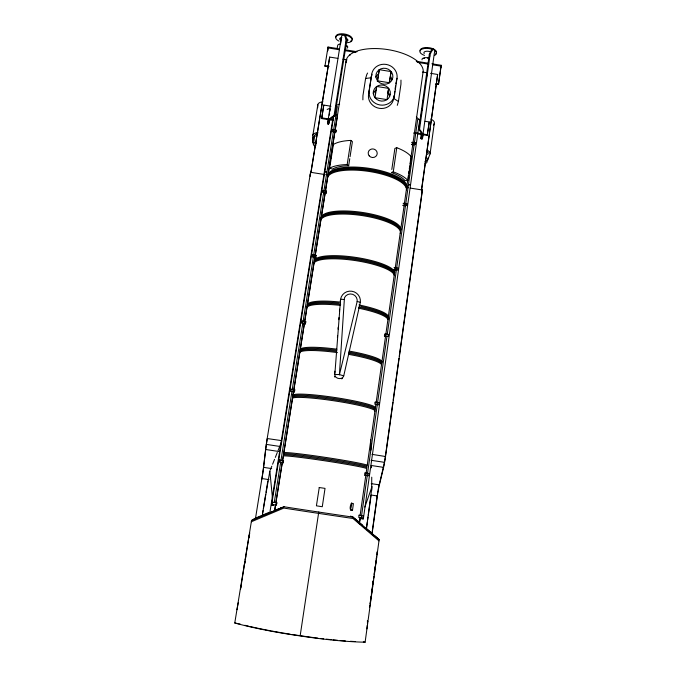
<?xml version="1.0" encoding="UTF-8"?>
<svg xmlns="http://www.w3.org/2000/svg" width="676" height="676" viewBox="0 0 676 676"><rect width="100%" height="100%" fill="white"/><g stroke="black" fill="none" stroke-linecap="round" stroke-linejoin="round"><path stroke-width="1.01" d="M240.614 588.88L244.264 565.711M240.808 587.706L240.986 585.822M400.978 80.106L400.952 84.17L398.426 101.434L397.277 105.355M357.148 301.564L357.173 299.789A6.667 6.523 15.7 0 0 344.456 297.812L339.377 374.926L357.148 301.564A3.997 0.794 7.2 0 1 360.316 302.442L343.738 375.881C342.58 380.25 334.628 379.016 334.823 374.512L340.569 299.367A9.996 9.794 15.7 0 1 351.892 291.238A9.996 9.794 15.7 0 1 360.316 302.442M362.885 99.845L362.936 95.738L365.598 78.484L366.772 74.597A17.956 16.782 13.2 0 1 367.6 73.042M329.449 119.897A20.221 0.49 -81.5 0 1 328.781 123.345C328.959 124.342 327.1 124.088 327.581 123.167M310.14 176.411L310.242 174.171M310.402 175.498L310.554 172.287L323.846 174.391M313.951 144.03A11.416 4.031 9.7 0 1 312.549 141.783L312.853 135.242L317.847 104.712A11.551 4.512 9.8 0 1 322.976 101.755M373.16 581.014L372.865 583.413M317.678 107.737L317.847 104.712M372.941 582.585L372.949 581.039M328.029 66.696L324.936 66.206L324.979 65.589L329.111 66.256M327.868 119.567L321.658 118.579L323.779 105.076L331.02 106.233M323.779 105.076L321.658 118.579M327.674 50.708L327.877 47.886L339.301 49.728M327.742 50.793L328.012 47.024L339.445 48.866M334.696 373.296L334.857 371.192M337.425 337.561L337.586 335.457M338.076 329.153L338.237 327.049M338.794 319.697L338.955 317.593M339.436 311.29L339.597 309.185M340.079 302.882L340.239 300.778M337.856 58.381L329.685 57.071L310.918 172.828M327.59 123.049A44.092 16.528 8.6 0 1 334.02 115.697L345.69 42.656C346.585 40.788 344.675 31.518 341.853 35.693A43.289 19.976 8.7 0 0 341.245 38.194L327.59 123.049L328.73 123.539M329.111 120.108L328.578 123.945M371.673 490.531L371.749 477.163M373.067 582.492L372.822 583.861M376.862 555.08L376.912 551.971M340.738 43.298L341.245 38.194M245.219 559.981L245.718 556.77M255.359 519.269L261.899 478.549A15.21 0.549 -80.8 0 0 263.488 467.353L265.609 449.481A15.227 0.558 -80.9 0 1 266.302 444.512L266.437 443.557A16.824 0.617 -80.9 0 1 267.214 438.437L310.554 172.287M372.949 583.658L372.789 584.892M421.418 190.277L437.651 74.47L430.527 73.321M421.63 189.922L437.651 74.47M383.655 466.06A12.252 1.006 -81.9 0 0 385.354 456.486L392.874 402.228M393.162 400.141L398.95 358.407M399.237 356.32L421.942 192.508M410.239 188.08L422.458 190.015L385.548 456.41A16.773 1.377 -81.9 0 1 384.712 461.505L384.534 462.452A15.185 1.242 -81.9 0 1 383.596 467.37L379.405 484.878A15.168 1.234 -82.1 0 0 377.343 495.973L372.096 533.719M426.869 161.023A11.391 4.014 7.5 0 0 427.638 160.094L427.925 158.023M435.378 83.976L438.462 84.475L440.904 66.772M438.462 84.475L441.234 65.293L431.888 63.789M427.638 160.094L430.071 153.917L434.296 123.345A11.526 4.495 7.3 0 0 430.73 119.01M370.118 603.575L370.549 600.449M370.837 598.361L371.124 596.283M371.403 594.196L372.552 585.864M374.141 574.355L374.563 571.262M374.85 569.2L375.273 566.116M375.552 564.054L375.983 560.962M376.262 558.9L376.549 556.838M372.653 585.881L370.11 604.352M374.225 574.482L376.642 556.872M251.548 520.461L234.766 622.985A89.173 11.467 8.5 0 0 300.144 635.93A89.156 11.467 8.6 0 0 365.116 642.2L379.151 539.583L371.166 532.705M367.338 522.117L366.476 528.235L372.028 486.526L364.854 507.059M367.626 520.072L368.057 517.013M368.344 514.977L371.065 495.592M421.216 132.918A20.179 1.386 -80.4 0 0 420.894 138.048L421.08 138.715L422.001 133.882M422.432 138.191L434.338 53.243A43.281 19.967 8.4 0 0 434.761 50.717C433.806 45.968 429.454 54.587 429.86 56.26L419.551 129.369A44.084 16.52 8.4 0 1 422.432 138.191L422.094 138.876L421.038 138.724M423.1 134.778L427.224 135.437L429.26 121.959L425.136 121.3M372.087 532.561L377.115 496.404A16.587 1.344 -82.1 0 1 377.284 495.255M427.224 135.437L429.26 121.959M384.576 334.645L384.382 336.048L388.235 336.471L388.531 334.358L384.678 333.944M374.859 403.589L375.062 402.144L378.966 402.634L378.653 404.797L374.943 404.442M359.032 523.021L359.776 517.808M360.071 515.72L366.738 468.772A42.267 1.529 8.6 0 0 326.288 461.032A42.267 1.529 8.6 0 0 283.261 456.123L282.602 460.288M407.662 180.551L406.622 187.844A39.884 12.869 8.6 0 0 370.254 168.518A39.884 12.869 8.6 0 0 327.919 175.38L346.12 60.891M407.958 178.464L408.397 175.346M408.693 173.259L408.988 171.18M409.284 169.093L409.732 165.966M410.028 163.888L422.889 73.27A38.921 17.111 8.5 0 0 386.114 49.348A38.921 17.111 8.5 0 0 346.129 62.699M407.932 180.636A38.025 12.371 8.5 0 0 393.271 171.865L391.37 172.507L393.035 173.132A34.898 11.348 8.5 0 1 404.324 179.867L404.941 180.593L407.932 180.636L411.295 156.9A37.831 13.207 8.5 0 0 396.778 147.706L394.885 148.407L391.81 169.49M387.314 333.919L417.692 119.491L418.841 119.263L419.728 119.813L363.342 518.872L361.153 518.543L387.018 336.006M421.427 138.031A44.084 16.52 8.5 0 0 419.196 129.969L418.723 129.437L429.353 54.19L431.482 49.94L433.316 49.018M421.19 115.461L421.478 113.382M421.925 110.256L422.213 108.177M423.244 100.893L423.539 98.806M425.297 86.317L425.593 84.238M426.624 76.954L426.911 74.867M350.472 509.839C354.968 493.539 346.239 511.859 352.526 510.143L353.404 503.586L351.351 503.282M393.271 171.865L396.778 147.706M394.539 95.079L397.023 78.247A12.81 11.957 13.2 0 0 386.157 64.414A12.81 11.957 13.2 0 0 371.741 74.183L368.538 94.454A12.743 11.957 13.3 0 0 379.337 108.329A12.743 11.957 13.3 0 0 393.694 98.493L394.539 95.079A12.852 12.05 13.3 0 1 380.056 104.991A12.852 12.05 13.3 0 1 369.164 90.998L371.741 74.183M389.283 82.388L390.179 76.354M388.675 88.387L387.002 99.626L375.019 97.707L376.726 86.469L388.675 88.387L387.754 92.409M391.176 71.605L389.511 82.759L377.58 80.841L379.27 69.687L391.176 71.605L390.331 75.349M394.159 95.367L393.694 98.493L398.426 101.434M394.471 93.28L394.776 91.192M395.08 89.105L395.545 85.97M395.849 83.883L396.161 81.796M245.65 557.218L245.396 559.593M300.144 635.93L318.751 512.053A87.204 1.149 8.6 0 1 284.055 506.763L272.301 511.732M319.258 487.506L316.419 505.817L322.283 506.73L325.029 488.376L319.182 487.531M375.264 94.547L375.569 92.528M377.309 81.492L379.27 69.687M348.664 165.73L347.177 164.555L350.928 140.405A37.839 13.216 8.6 0 0 333.403 144.503L329.635 168.223L332.448 169.093L333.344 168.611A34.907 11.357 8.6 0 1 346.839 165.806L348.664 165.73L349.754 158.699M350.067 156.697L352.399 141.639L350.928 140.405M373.997 576.121L373.524 578.715M274.287 502.285L337.341 106.631L335.626 106.064M274.642 510.346L275.47 505.133M275.8 503.045L282.272 462.376M304.327 323.711L300.178 349.771A41.363 5.983 8.6 0 1 336.927 349.188M304.656 321.624L306.811 308.07A41.008 7.681 8.6 0 1 340.51 305.4M325.139 192.863L321.168 217.799A40.247 11.247 8.6 0 1 363.629 212.627A40.247 11.247 8.6 0 1 400.598 230.296L406.208 190.776A39.909 12.759 8.6 0 0 369.797 171.569A39.909 12.759 8.6 0 0 327.446 178.312L325.469 190.784M274.583 511.2L275.58 504.938M275.909 502.851L282.213 463.221M282.543 461.133L325.164 193.116M325.494 191.029L334.899 131.921M335.228 129.851L337.535 115.359M276.408 505.065L276.771 502.8L276.408 505.065L272.462 504.49L272.572 502.175M305.096 323.948C306.135 316.892 306.676 327.598 302.265 323.381M332.905 131.795L335.592 132.496L336.192 130.24L332.609 129.302L332.296 131.245L335.887 132.183L336.192 130.24M283.557 460.626L282.94 462.84L283.557 460.626L279.391 460.001M294.457 392.012L294.795 389.858L290.959 389.156L290.621 391.32L294.187 392.08M315.912 257.455L316.233 255.401L312.532 254.582L312.202 256.626L315.912 257.455L312.853 257.032M326.204 193.133L326.525 191.139L322.875 190.26L322.562 192.246L326.204 193.133L323.187 192.728M349.805 55.669L349.957 54.731M245.641 556.999L245.734 556.39M270.459 512.746L269.851 512.619L333.158 116.787M271.617 505.073L273.755 505.403L271.566 505.073L333.648 116.652M279.653 460.001L279.298 462.232L283.202 462.849M328.612 123.218A44.084 16.528 8.6 0 1 334.096 116.365L334.764 116.019L346.763 40.839C346.602 38.921 346.349 34.239 343.577 34.738M310.909 172.388L329.685 57.071M337.121 48.689L337.628 45.579A5.121 2.315 10 0 1 340.349 43.974M263.048 510.617L262.55 513.675L269.851 471.087L272.58 499.344M263.378 508.58L265.676 494.308M266.006 492.272L267.814 481.05M312.549 141.783L313.394 136.603M324.936 66.206L328.012 47.024M245.802 556.28L248.979 536.55M313.36 144.165L314.771 135.546M248.776 537.758L248.878 537.15M236.972 609.701L238.298 602.62M244.205 565.753L244.416 564.528M373.853 576.324L373.507 578.09M244.425 564.756L244.518 563.936M248.988 536.803L249.748 532.95M329.254 115.182L329.609 113.213M329.964 111.236L330.31 109.267M368.538 94.454L369.164 90.998M244.501 564.308L244.619 563.37M378.18 489.728L378.366 488.706A16.587 1.344 -82.1 0 1 378.737 486.796M369.924 605.51L369.459 607.572M244.577 563.885L245.058 561.232M249.207 535.569L249.562 534.099M244.653 563.488L245.016 561.925M375.924 90.508L376.726 86.469M369.831 605.333L369.451 606.744M269.394 473.048L269.851 471.087M383.41 467.074L379.287 484.32A16.587 1.344 -82.1 0 0 378.923 485.917M396.373 80.909L397.023 78.247M440.313 68.006L441.234 65.293M440.498 67.963L441.115 66.163L432.801 64.82M359.378 522.7L361.094 517.808M433.578 125.254L434.296 123.345M345.69 42.656L346.763 40.839M270.239 470.107L271.811 466.195M272.589 464.235L274.549 459.334M275.335 457.382L277.287 452.481M278.073 450.529L281.596 441.715M422.407 138.301L420.903 138.25M421.511 192.28L422.458 190.015M234.766 622.985L240.267 624.125M422.145 138.825L420.937 138.538M284.055 506.763L274.836 510.405M281.951 507.634L252.503 519.886M326.525 191.139L323.5 190.733M327.581 123.801L327.767 123.184A20.229 0.515 -81.5 0 0 328.19 121.122M341.743 378.89L342.546 378.315M316.233 255.401L313.174 254.987M251.295 521.779L283.844 508.073A87.229 1.251 8.6 0 0 318.557 513.38A87.212 1.251 8.6 0 0 352.965 518.467L378.974 540.885M253.686 519.54L254.489 519.058M326.795 171.991L324.919 171.434L325.612 171.966M373.144 92.063L375.898 90.635A8.484 7.96 13.3 0 0 373.203 93.803M327.176 109.453L330.049 108.194M336.741 105.253L339.614 103.994M268.997 512.374L255.553 518.095L251.506 520.478L257.548 517.926M385.354 456.486L372.011 454.357M266.724 514.081L273.197 511.335M256.305 518.467L267.738 513.633M294.795 389.858L291.652 389.401M422.044 138.884L421.9 138.208M365.598 78.484L371.09 77.765A12.7 11.864 13.2 0 1 371.986 74.799M326.626 172.034L326.153 172.05M334.823 374.512L339.386 374.563M418.723 129.437L419.551 129.369M409.893 185.283C411.878 184.979 407.831 183.923 408.667 185.03M361.153 518.543L362.184 518.678M411.853 142.306L415.579 142.535L415.309 144.478L411.583 144.25M411.997 142.695L414.794 142.864M411.718 144.63L414.515 144.799M403.183 203.256L406.952 203.544L406.673 205.538L402.904 205.25M403.335 203.586L406.166 203.797M403.057 205.572L405.879 205.791M394.116 267.586L397.927 267.941L397.64 269.986L393.829 269.631L396.846 270.163M394.277 267.857L396.187 268.034M363.358 518.872L362.328 518.737M384.56 336.251L387.441 336.563M375.248 402.279L377.2 402.524M364.879 475.245L367.837 475.667M272.825 502.226L276.771 502.8M363.342 641.82L365.116 642.2M265.609 449.481L279.154 451.534M371.141 465.477L383.596 467.37M263.488 467.353L271.684 468.595M371.251 483.644L379.405 484.878M261.899 478.549L269.04 479.63M371.251 495.052L377.343 495.973M350.413 509.822L352.526 510.143M281.377 440.583L267.274 438.555A12.286 0.448 -80.9 0 0 265.871 448.196L263.665 466.837A16.63 0.6 -80.8 0 1 263.074 471.29L262.93 472.313A16.63 0.6 -80.8 0 1 261.899 479.022M266.319 444.394L280.464 446.54M371.04 460.288L384.56 462.342M406.166 187.429L408.203 187.751M321.708 117.835L333.124 119.652M414.05 132.581L421.283 133.738M423.353 134.068L427.485 134.727M329.939 119.897L333.048 120.396M413.822 133.29L415.884 133.62M417.945 133.949L421.038 134.448M327.556 123.514L328.697 123.691M420.92 138.411L422.263 138.631M327.556 123.64L328.663 123.809M344.633 49.703L357.097 51.714M416.306 61.271L427.731 63.121M345.537 50.734L355.922 52.415M417.219 62.302L428.643 64.152M342.96 59.209L347.05 59.868M422.382 72.011L426.455 72.67M436.603 83.562L438.665 83.892M305.704 321.717L301.935 320.956L301.597 323.06L305.366 323.821M302.603 321.277L305.425 321.852M339.47 374.572L343.738 375.881M262.389 514.698L265.389 515.568M350.531 516.101L353.151 517.148L362.657 525.294M334.02 115.697L334.764 116.019M375.822 537.251L377.369 538.088L374.318 535.434M377.36 538.603L379.228 539.625M358.931 523.038L360.536 524.39M362.319 525.843L365.496 528.531M367.085 529.866L370.262 532.553M371.749 533.871L375.028 536.583M371.403 532.832L354.072 518.298L354.799 518.94A36.022 0.676 40.2 0 1 356.945 520.85M366.198 528.412L370.372 532.02M416.323 117.058L419.331 119.922M389.967 94.767L387.728 92.528A8.484 7.96 13.3 0 1 389.368 96.398M367.355 620.838L367.854 621.726M334.552 376.27L334.882 377.14M429.353 54.19L429.86 56.26M433.578 49.297L433.738 49.762M370.642 439.687L370.947 450.098M371.411 465.713L371.479 467.792M327.606 177.332A39.901 12.802 8.6 0 1 369.949 170.555A39.901 12.802 8.6 0 1 406.344 189.795M327.759 176.351A39.892 12.836 8.6 0 1 370.102 169.541A39.892 12.836 8.6 0 1 406.487 188.824M321.007 218.796A40.256 11.205 8.6 0 1 363.468 213.667A40.256 11.205 8.6 0 1 400.454 231.293M320.855 219.793A40.264 11.171 8.6 0 1 363.316 214.698A40.264 11.171 8.6 0 1 400.31 232.29M314.137 262.001A40.619 9.515 8.6 0 1 356.717 258.629A40.619 9.515 8.6 0 1 394.319 274.532M313.977 263.015A40.628 9.481 8.6 0 1 356.556 259.685A40.628 9.481 8.6 0 1 394.176 275.546M339.039 301.961A40.983 7.808 8.6 0 0 307.301 304.969L313.816 264.029A40.636 9.439 8.6 0 1 356.396 260.742A40.636 9.439 8.6 0 1 394.024 276.56L388.21 317.534A40.983 7.808 8.6 0 0 358.948 304.96M358.466 308.188A41.008 7.681 8.6 0 1 387.77 320.635L381.847 362.353A41.363 5.983 8.6 0 0 349.053 351.064M307.141 306.008A40.991 7.766 8.6 0 1 338.879 303.034M360.688 306.422A40.991 7.766 8.6 0 1 388.066 318.565M306.972 307.039A40.999 7.723 8.6 0 1 340.67 304.318M358.626 307.107A40.999 7.723 8.6 0 1 387.914 319.596M337.442 352.618A41.388 5.856 8.6 0 0 299.679 352.923L292.919 395.401A41.751 4.098 8.6 0 1 335.82 397.649A41.751 4.098 8.6 0 1 375.366 408.017L381.399 365.513A41.388 5.856 8.6 0 0 348.562 354.351M300.009 350.819A41.371 5.94 8.6 0 1 336.758 350.286M348.892 352.154A41.371 5.94 8.6 0 1 381.695 363.409M299.848 351.875A41.38 5.898 8.6 0 1 336.597 351.385M348.731 353.252A41.38 5.898 8.6 0 1 381.551 364.457M292.75 396.474A41.76 4.048 8.6 0 1 335.651 398.764A41.76 4.048 8.6 0 1 375.214 409.09M292.581 397.547A41.768 4.005 8.6 0 1 335.482 399.879A41.768 4.005 8.6 0 1 375.062 410.163M283.438 455.024A42.258 1.572 8.6 0 1 326.466 459.883A42.258 1.572 8.6 0 1 366.891 467.674M283.616 453.926A42.242 1.622 8.6 0 1 326.635 458.742A42.242 1.622 8.6 0 1 367.051 466.575M340.56 299.367A3.997 0.803 9.9 0 1 343.957 299.519M329.635 168.223A38.025 12.371 8.6 0 1 347.177 164.555M326.001 174.391A2.07 0.668 9.4 0 1 327.742 175.008A2.07 0.668 9.4 0 1 327.674 175.675M324.134 175.118A2.07 0.668 9.4 0 1 324.962 174.323M335.592 114.252A2.045 0.786 9.6 0 1 337.409 115.038A2.045 0.786 9.6 0 1 336.876 115.824M346.847 38.684A4.183 1.927 10 0 1 347.244 41.101M339.732 39.419A4.183 1.927 10 0 1 341.879 37.569M351.723 40.357A8.366 3.862 10 0 1 350.667 41.092M335.887 37.324A8.366 3.862 10 0 1 343.89 33.91A8.366 3.862 10 0 1 352.255 39.445M346.442 45.334A5.121 2.315 10 0 1 346.923 48.249M339.039 41.16A8.374 3.853 10 0 1 338.194 35.076A8.374 3.853 10 0 1 350.802 37.484A8.374 3.853 10 0 1 347.194 42.723M346.365 46.027A4.191 1.893 10 0 1 346.729 46.551M422.052 59.818A5.112 2.307 7.2 0 1 423.996 57.857A5.112 2.307 7.2 0 1 429.049 58.068M420.016 50.928A8.349 3.845 7.2 0 1 429.919 47.827A8.349 3.845 7.2 0 1 435.707 53.936M424.215 53.548A4.174 1.918 7.2 0 1 425.534 51.41A4.174 1.918 7.2 0 1 430.595 51.917M423.784 58.533A4.183 1.893 7.2 0 1 424.553 58.254M427.638 58.187A4.183 1.893 7.2 0 1 428.685 58.423M435.107 50.877A8.349 3.836 7.2 0 1 434.372 55.491M424.52 55.415A8.349 3.836 7.2 0 1 420.734 49.863A8.349 3.836 7.2 0 1 431.871 49.221M353.151 517.148A87.196 1.149 8.6 0 1 318.751 512.053M367.414 621.016A7.242 0.608 -82.7 0 1 367.423 623.559M367.296 625.182A7.242 0.608 -82.7 0 1 366.874 628.891M299.138 635.533A87.567 11.264 8.5 0 1 292.184 634.494M290.207 634.189A87.567 11.264 8.5 0 1 283.354 633.074M282.382 632.913A87.567 11.264 8.5 0 1 271.828 631.038M270.89 630.86A87.567 11.264 8.5 0 1 265.313 629.787M264.4 629.601A87.567 11.264 8.5 0 1 255.52 627.75M254.658 627.556A87.567 11.264 8.5 0 1 249.63 626.424M248.65 626.196A87.567 11.264 8.5 0 1 244.822 625.275M355.17 641.541A87.559 11.255 8.6 0 1 350.413 641.279M345.419 640.933A87.559 11.255 8.6 0 1 340.231 640.518M337.561 640.282A87.559 11.255 8.6 0 1 333.014 639.851M331.172 639.665A87.559 11.255 8.6 0 1 326.491 639.158M323.635 638.837A87.559 11.255 8.6 0 1 320.762 638.499M317.864 638.136A87.559 11.255 8.6 0 1 301.133 635.82M353.421 517.816A33.792 0.634 40.2 0 1 354.477 518.754M355.432 519.599A33.792 0.634 40.2 0 1 357.646 521.618M358.542 522.489A33.792 0.634 40.2 0 1 358.973 522.962M357.849 521.661A36.022 0.676 40.2 0 1 360.536 524.213M328.73 118.139A20.229 0.515 -81.5 0 1 328.587 118.968M312.853 135.242A11.627 4.183 9.7 0 1 317.965 132.555M315.05 136.501A9.692 3.481 9.7 0 1 317.72 133.51M314.551 146.075A9.709 3.405 9.7 0 1 316.309 142.18M315.515 145.222A7.749 2.721 9.7 0 1 316.402 143.27M315.988 145.256A7.259 2.543 9.7 0 1 316.064 143.929M311.053 172.659A7.791 2.518 9.6 0 1 311.112 171.349M427.815 150.545A11.602 4.157 7.4 0 1 430.071 153.917M427.536 151.745A9.667 3.464 7.4 0 1 427.511 154.415M426.336 160.406A9.684 3.388 7.5 0 1 425.069 163.651M425.052 161.226A7.732 2.704 7.5 0 1 425.052 161.936M377.63 492.981A16.587 1.344 -82.1 0 1 377.994 490.784M375.729 77.157A8.45 7.901 13.2 0 1 378.425 74.005M390.618 76.481A8.45 7.901 13.2 0 1 391.843 79.751M359.074 515.18L358.753 517.444L362.725 518.061L363.046 515.796L359.074 515.18M364.989 472.963L364.677 475.186L368.623 475.752L368.935 473.521L364.989 472.963M374.91 411.236L367.203 465.477A42.233 1.665 8.6 0 0 326.812 457.593A42.233 1.665 8.6 0 0 283.785 452.827L292.412 398.62A41.777 3.963 8.6 0 1 335.313 401.003A41.777 3.963 8.6 0 1 374.91 411.236M400.175 233.288L394.463 273.518A40.611 9.557 8.6 0 0 356.869 257.573A40.611 9.557 8.6 0 0 314.298 260.987L320.694 220.79A40.273 11.129 8.6 0 1 363.156 215.737A40.273 11.129 8.6 0 1 400.175 233.288M375.036 97.724A8.568 8.027 13.3 0 0 389.722 96.406A8.568 8.027 13.3 0 0 380.799 85.024A8.568 8.027 13.3 0 0 375.036 97.724M377.597 80.858A8.543 7.977 13.2 0 0 392.224 79.565A8.543 7.977 13.2 0 0 383.334 68.259A8.543 7.977 13.2 0 0 377.597 80.858M369.172 155.835A4.538 4.301 13.6 0 0 376.912 154.897A4.538 4.301 13.6 0 0 372.028 148.94A4.538 4.301 13.6 0 0 369.172 155.835"/></g></svg>
